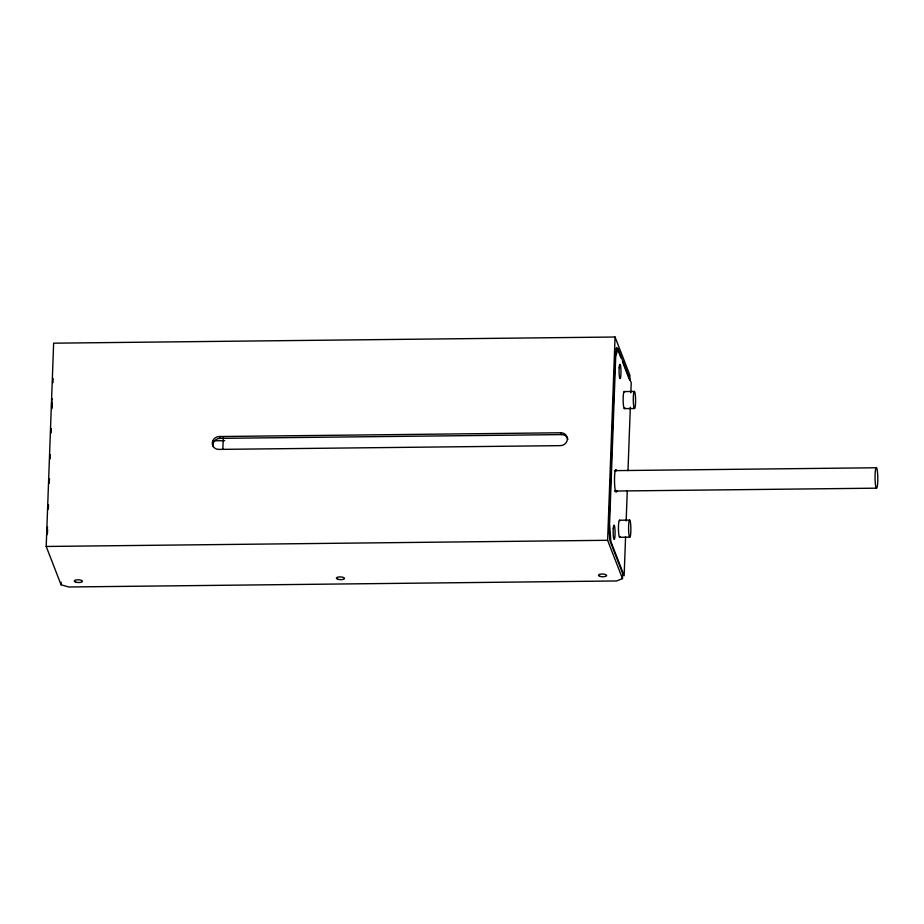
<?xml version="1.0" encoding="UTF-8"?>
<svg xmlns="http://www.w3.org/2000/svg" width="924" height="924" viewBox="0 0 924 924"><rect width="100%" height="100%" fill="white"/><g stroke="black" fill="none" stroke-linecap="round" stroke-linejoin="round"><path stroke-width="1.39" d="M616.909 347.412L615.222 353.638L608.87 527.327L609.84 540.401L622.672 573.469L622.476 578.609L616.597 580.965L68.711 586.983L61.065 584.777L46.2 546.465L53.638 343.185L615.061 337.017L629.925 375.329L629.729 380.48M47.447 533.495L47.609 529.186M48.348 509.089L48.498 504.781M49.284 483.252L49.446 478.944M50.185 458.847L50.335 454.539M51.132 433.01L51.282 428.701M52.021 408.604L52.229 402.864M52.968 382.767L53.13 378.459M61.065 584.777L61.157 582.201M222.869 448.925L223.285 437.491M622.476 578.609L607.622 540.297L615.061 337.017M625.571 536.856L624.15 575.744L610.88 541.533L609.586 524.104L615.707 356.849L617.948 348.544L615.245 348.567M626.16 521.009L627.269 490.771M627.997 470.605L630.318 407.23M630.849 392.827L631.219 382.755L617.948 348.544M624.231 391.568L634.372 391.453M624.347 408.616L634.499 408.512A8.535 1.143 89.4 0 0 635.4 395.911A8.535 1.143 89.4 0 0 633.414 395.518A8.535 1.143 89.4 0 0 634.499 408.512M219.254 436.532L560.845 432.779A6.826 6.376 -21.2 0 1 567.371 439.143A6.826 6.376 -21.2 0 1 560.371 445.645L218.792 449.399A6.826 6.376 -21.2 0 1 212.254 443.035A6.826 6.376 -21.2 0 1 219.254 436.532L219.97 438.357A6.826 6.376 -21.2 0 0 213.132 446.523M219.97 438.357L561.549 434.603A6.826 6.376 -21.2 0 1 567.913 439.304M213.201 440.783L224.717 440.656M614.495 470.639L876.426 467.763M614.506 491.048L876.426 488.172A10.233 1.363 89.4 0 0 877.615 473.562A10.233 1.363 89.4 0 0 875.236 472.164A10.233 1.363 89.4 0 0 876.426 488.172M619.519 520.224L629.66 520.108M619.646 537.283L629.787 537.167A8.535 1.143 89.4 0 0 630.688 524.578A8.535 1.143 89.4 0 0 628.701 524.185A8.535 1.143 89.4 0 0 629.787 537.167M46.2 546.465L607.622 540.297M618.445 351.374L621.009 357.992M622.545 361.954L629.221 379.152M560.845 432.779L561.549 434.603M624.867 407.796A8.535 1.143 89.4 0 1 623.157 400.531A8.535 1.143 89.4 0 1 624.589 392.053M620.154 536.451A8.535 1.143 89.4 0 1 618.445 529.198A8.535 1.143 89.4 0 1 619.877 520.709M616.886 490.494A11.261 1.502 89.4 0 1 614.506 481.231A11.261 1.502 89.4 0 1 616.574 470.766M46.87 534.8A8.535 1.143 89.4 0 1 47.609 526.842M51.605 407.472A8.535 1.143 89.4 0 1 52.148 398.66M75.837 582.155A4.1 1.363 2.1 0 0 82.398 581.462A4.1 1.363 2.1 0 0 76.773 579.845A4.1 1.363 2.1 0 0 75.837 582.155M337.953 579.279A4.1 1.363 2.1 0 0 344.502 578.586A4.1 1.363 2.1 0 0 338.877 576.969A4.1 1.363 2.1 0 0 337.953 579.279M600.057 576.391A4.1 1.363 2.1 0 0 606.606 575.71A4.1 1.363 2.1 0 0 600.993 574.081A4.1 1.363 2.1 0 0 600.057 576.391M613.27 528.54A7.173 0.959 89.4 0 0 614.183 539.454A7.173 0.959 89.4 0 0 614.934 528.875A7.173 0.959 89.4 0 0 613.27 528.54M619.161 367.717A7.173 0.959 89.4 0 0 620.062 378.632A7.173 0.959 89.4 0 0 620.824 368.052A7.173 0.959 89.4 0 0 619.161 367.717"/></g></svg>
